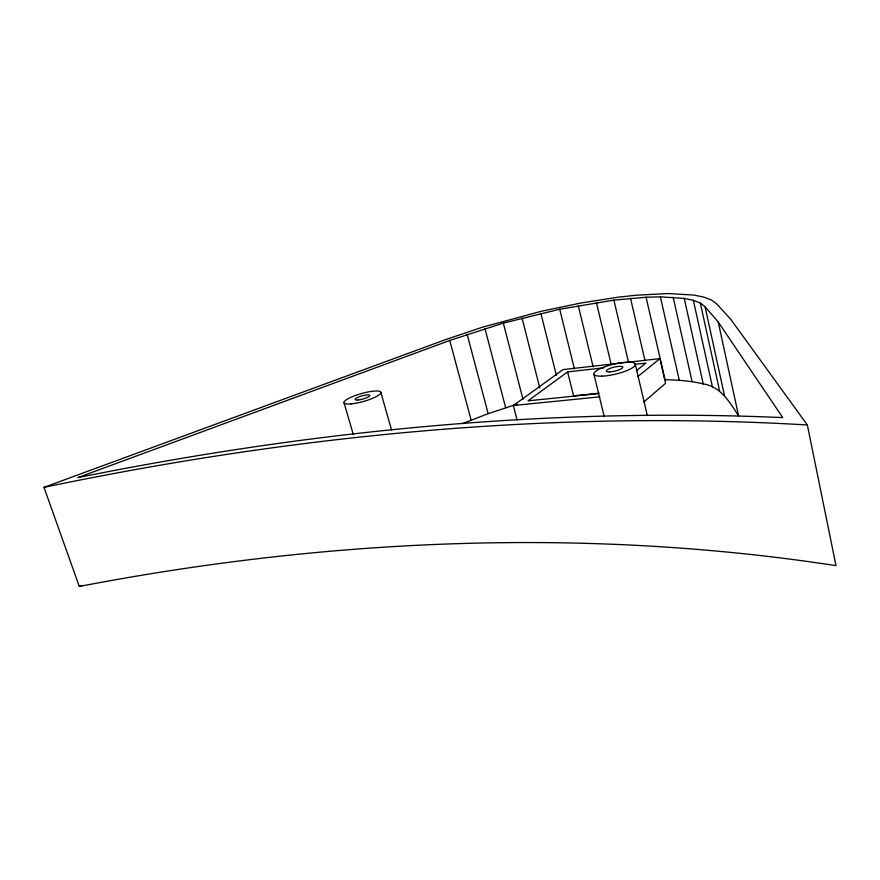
<?xml version="1.0" encoding="UTF-8"?>
<svg xmlns="http://www.w3.org/2000/svg" width="880" height="880" viewBox="0 0 880 880"><rect width="100%" height="100%" fill="white"/><g stroke="black" fill="none" stroke-linecap="round" stroke-linejoin="round"><path stroke-width="1.32" d="M643.83 401.984L665.588 383.306L659.923 358.611L563.024 369.611L513.337 405.526L517.11 420.035M637.857 376.541L659.923 358.611M636.427 370.678L645.854 363.11L635.063 364.32M604.043 367.807L567.622 371.899L528.022 400.829L598.345 393.668M79.288 586.454C328.163 538.615 585.013 527.153 836 565.631L807.345 424.974L730.51 318.978L716.551 303.743L711.436 300.003L703.824 297.121L693.957 295.086L668.36 293.546L636.493 295.185L618.805 297.11L580.998 302.984L541.387 311.256L482.152 327.294L445.082 339.79L44 487.355L79.288 586.454L81.84 585.431M462.253 423.709L488.169 413.655L517.253 404.107M449.746 340.461L77.891 477.598C309.507 430.98 546.436 407.297 782.749 417.593L718.234 322.014L705.056 306.713L700.348 303.105L693.363 300.344L684.233 298.397L660.374 296.857L646.085 297.231L613.888 300.124L559.713 309.254L503.338 323.114L449.746 340.461L471.152 420.134M44 487.355C294.536 435.149 551.507 409.816 807.345 424.974M599.115 393.195L573.551 395.802L567.622 371.899M513.337 405.526L599.874 396.836M718.234 322.014L738.595 415.954C729.916 402.336 720.731 386.584 703.23 383.9C690.723 380.864 677.842 379.962 665.005 379.72L646.085 297.231M344.047 402.842L353.298 434.489M380.754 392.073L391.622 430.254M467.137 334.323L488.169 413.655M484.968 328.559L505.648 407.671M503.338 323.114L523.017 399.487M522.049 318.054L539.759 387.86M540.903 313.412L556.402 375.441M559.713 309.254L574.376 368.841M578.281 305.624L593.12 366.828M593.956 374.363L604.219 416.614M596.409 302.566L611.193 364.463M635.195 363.825L647.295 415.459M613.888 300.124L628.584 362.494M630.52 298.331L644.831 359.909M660.374 296.857L679.283 380.27M673.167 297.231L692.098 381.656M684.233 298.397L703.23 383.9M693.363 300.344L712.47 387.002M700.348 303.105L719.609 390.962M705.056 306.713L724.526 395.835M350.977 403.909A19.14 4.07 -15.8 0 0 380.688 393.195A19.14 4.07 -15.8 0 0 355.619 395.417A19.14 4.07 -15.8 0 0 350.977 403.909M358.259 399.971A7.656 1.628 -15.8 0 0 369.798 395.604A7.656 1.628 -15.8 0 0 359.249 396.792A7.656 1.628 -15.8 0 0 358.259 399.971M601.986 376.145A21.318 5.071 -13.5 0 0 635.195 365.189A21.318 5.071 -13.5 0 0 606.65 366.146A21.318 5.071 -13.5 0 0 601.986 376.145M609.466 371.899A8.525 2.024 -13.5 0 0 622.798 367.543A8.525 2.024 -13.5 0 0 611.457 367.884A8.525 2.024 -13.5 0 0 609.466 371.899"/></g></svg>
